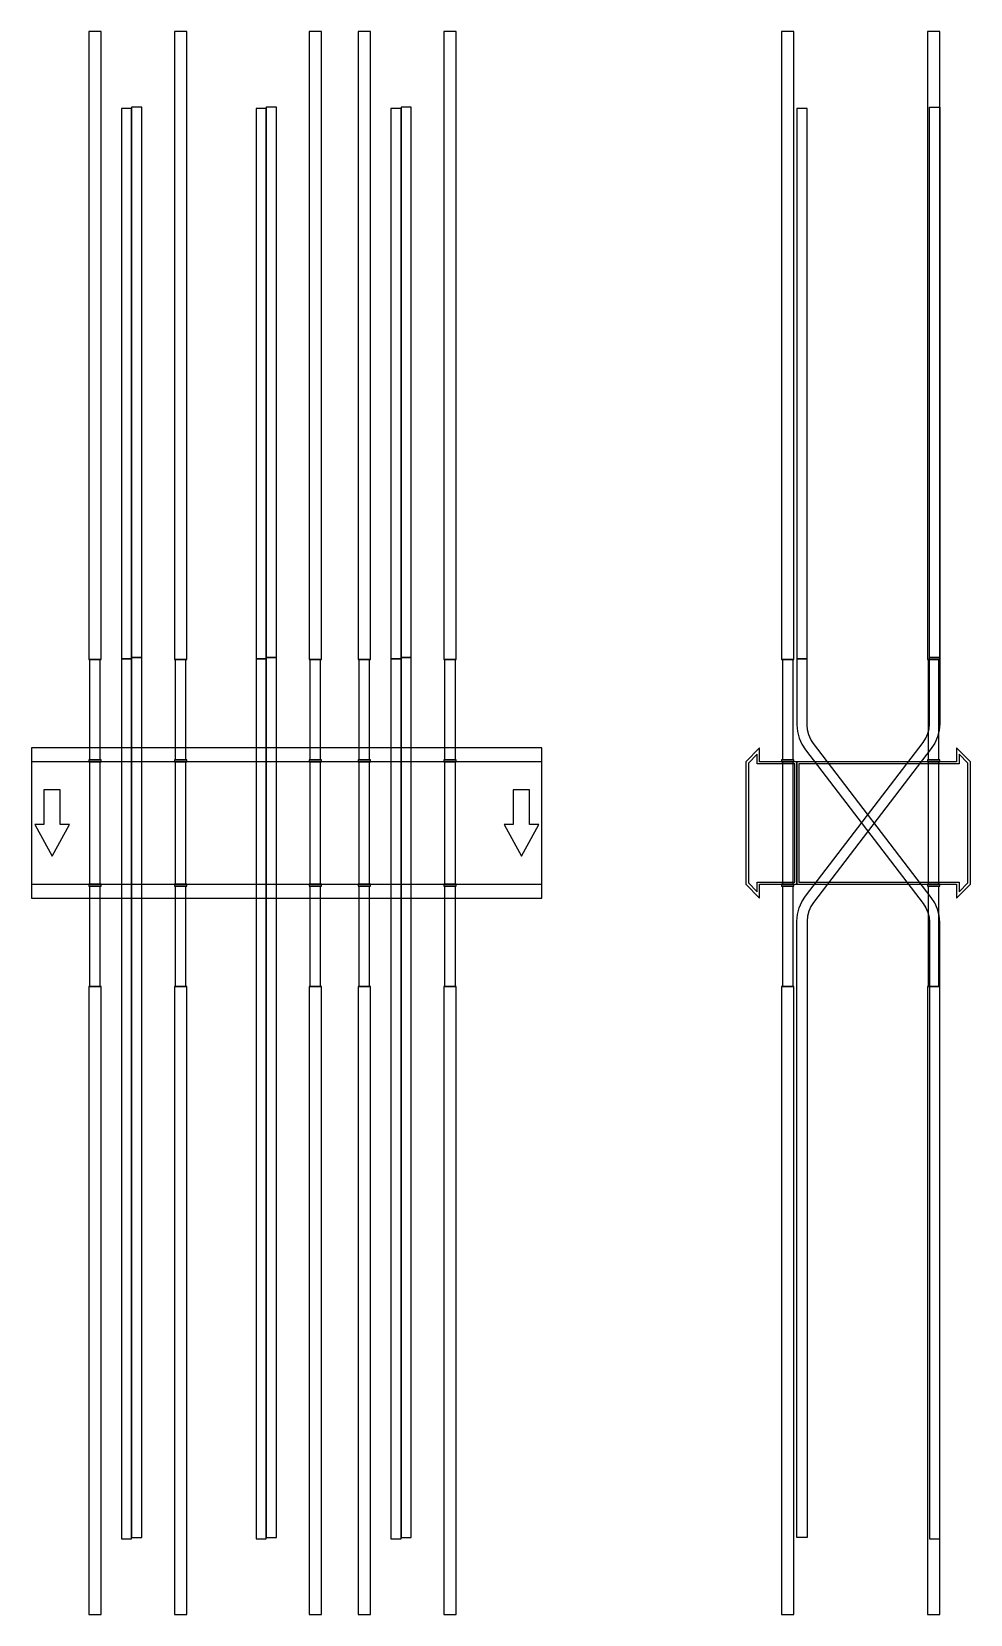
# Model space of a CAD drawing. Extents: x 0 to 920, y -775 to 775.
import ezdxf

# ---------------------------------------------------------------- set-up
doc = ezdxf.new("R2010")
doc.units = 0
doc.layers.add('Halfen', color=7, linetype='CONTINUOUS')

msp = doc.modelspace()

# ---------------------------------------------------------------- linework, layer by layer
at = {"layer": 'Halfen', "color": 7}
for points in [[(68, 160), (68, 775), (56, 775), (56, 160)], [(152, 160), (152, 775), (140, 775), (140, 160)], [(284, 160), (284, 775), (272, 775), (272, 160)], [(332, 160), (332, 775), (320, 775), (320, 160)], [(416, 160), (416, 775), (404, 775), (404, 160)], [(747, 160), (747, 775), (735, 775), (735, 160)], [(890, 160), (890, 775), (878, 775), (878, 160)], [(98, 160.757), (98, 699.757), (88, 699.757), (88, 160.757)], [(108, 161.923), (108, 700.923), (98, 700.923), (98, 161.923)], [(230, 160.757), (230, 699.757), (220, 699.757), (220, 160.757)], [(240, 161.923), (240, 700.923), (230, 700.923), (230, 161.923)], [(362, 160.757), (362, 699.757), (352, 699.757), (352, 160.757)], [(372, 161.923), (372, 700.923), (362, 700.923), (362, 161.923)], [(760, 160.757), (760, 699.757), (750, 699.757), (750, 160.757)], [(880, 161.923), (880, 700.923), (890, 700.923), (890, 161.923)], [(67.25, 62), (67.25, 160), (56.75, 160), (56.75, 62)], [(98, -700.923), (98, 160.757), (88, 160.757), (88, -700.923)], [(108, -699.757), (108, 161.923), (98, 161.923), (98, -699.757)], [(151.25, 62), (151.25, 160), (140.75, 160), (140.75, 62)], [(230, -700.923), (230, 160.757), (220, 160.757), (220, -700.923)], [(240, -699.757), (240, 161.923), (230, 161.923), (230, -699.757)], [(283.25, 62), (283.25, 160), (272.75, 160), (272.75, 62)], [(331.25, 62), (331.25, 160), (320.75, 160), (320.75, 62)], [(362, -700.923), (362, 160.757), (352, 160.757), (352, -700.923)], [(372, -699.757), (372, 161.923), (362, 161.923), (362, -699.757)], [(415.25, 62), (415.25, 160), (404.75, 160), (404.75, 62)], [(746.25, 62), (746.25, 160), (735.75, 160), (735.75, 62)], [(750, -699.757), (750, -96.007), (750.534, -89.492), (752.123, -83.15), (754.723, -77.152), (758.266, -71.657), (873.801, 78.911), (876.458, 83.032), (878.408, 87.53), (879.599, 92.287), (880, 97.174), (880, 161.923), (890, 161.923), (890, 97.174), (889.466, 90.658), (887.877, 84.316), (885.277, 78.318), (881.734, 72.823), (766.199, -77.745), (763.542, -81.866), (761.592, -86.364), (760.401, -91.121), (760, -96.007), (760, -699.757)], [(890, -700.923), (890, -97.174), (889.466, -90.658), (887.877, -84.316), (885.277, -78.318), (881.734, -72.823), (766.199, 77.745), (763.542, 81.865), (761.592, 86.364), (760.401, 91.121), (760, 96.007), (760, 160.757), (750, 160.757), (750, 96.007), (750.534, 89.492), (752.123, 83.15), (754.723, 77.152), (758.266, 71.657), (873.801, -78.911), (876.458, -83.032), (878.408, -87.531), (879.599, -92.287), (880, -97.174), (880, -700.923)], [(889.25, 62), (889.25, 160), (878.75, 160), (878.75, 62)], [(0, -73.5), (500, -73.5), (500, 73.5), (0, 73.5)], [(68, 60), (68, 62), (56, 62), (56, 60)], [(152, 60), (152, 62), (140, 62), (140, 60)], [(284, 60), (284, 62), (272, 62), (272, 60)], [(332, 60), (332, 62), (320, 62), (320, 60)], [(416, 60), (416, 62), (404, 62), (404, 60)], [(750, -60), (750, 60), (713.5, 60), (713.5, 73.5), (700, 60), (700, -60), (713.5, -73.5), (713.5, -60)], [(748, -58), (748, 58), (711, 58), (711, 67.25), (702.5, 58.75), (702.5, -58.75), (711, -67.25), (711, -58)], [(747, 60), (747, 62), (735, 62), (735, 60)], [(920, -60), (920, 60), (906.5, 73.5), (906.5, 60), (750, 60), (750, -60), (906.5, -60), (906.5, -73.5)], [(917.5, -58.75), (917.5, 58.75), (909, 67.25), (909, 58), (752, 58), (752, -58), (909, -58), (909, -67.25)], [(890, 60), (890, 62), (878, 62), (878, 60)], [(0, -60), (500, -60), (500, 60), (0, 60)], [(67.25, -60), (67.25, 60), (56.75, 60), (56.75, -60)], [(151.25, -60), (151.25, 60), (140.75, 60), (140.75, -60)], [(283.25, -60), (283.25, 60), (272.75, 60), (272.75, -60)], [(331.25, -60), (331.25, 60), (320.75, 60), (320.75, -60)], [(415.25, -60), (415.25, 60), (404.75, 60), (404.75, -60)], [(746.25, -60), (746.25, 60), (735.75, 60), (735.75, -60)], [(889.25, -60), (889.25, 60), (878.75, 60), (878.75, -60)], [(20, -32.5), (37, -1.5), (28, -1.5), (28, 32.5), (12, 32.5), (12, -1.5), (3, -1.5)], [(480, -32.5), (497, -1.5), (488, -1.5), (488, 32.5), (472, 32.5), (472, -1.5), (463, -1.5)], [(68, -62), (68, -60), (56, -60), (56, -62)], [(67.25, -160), (67.25, -62), (56.75, -62), (56.75, -160)], [(152, -62), (152, -60), (140, -60), (140, -62)], [(151.25, -160), (151.25, -62), (140.75, -62), (140.75, -160)], [(284, -62), (284, -60), (272, -60), (272, -62)], [(283.25, -160), (283.25, -62), (272.75, -62), (272.75, -160)], [(332, -62), (332, -60), (320, -60), (320, -62)], [(331.25, -160), (331.25, -62), (320.75, -62), (320.75, -160)], [(416, -62), (416, -60), (404, -60), (404, -62)], [(415.25, -160), (415.25, -62), (404.75, -62), (404.75, -160)], [(747, -62), (747, -60), (735, -60), (735, -62)], [(746.25, -160), (746.25, -62), (735.75, -62), (735.75, -160)], [(890, -62), (890, -60), (878, -60), (878, -62)], [(889.25, -160), (889.25, -62), (878.75, -62), (878.75, -160)], [(68, -775), (68, -160), (56, -160), (56, -775)], [(152, -775), (152, -160), (140, -160), (140, -775)], [(284, -775), (284, -160), (272, -160), (272, -775)], [(332, -775), (332, -160), (320, -160), (320, -775)], [(416, -775), (416, -160), (404, -160), (404, -775)], [(747, -775), (747, -160), (735, -160), (735, -775)], [(890, -775), (890, -160), (878, -160), (878, -775)]]:
    msp.add_lwpolyline(points, close=True, dxfattribs=at)

doc.saveas('drawing.dxf')
